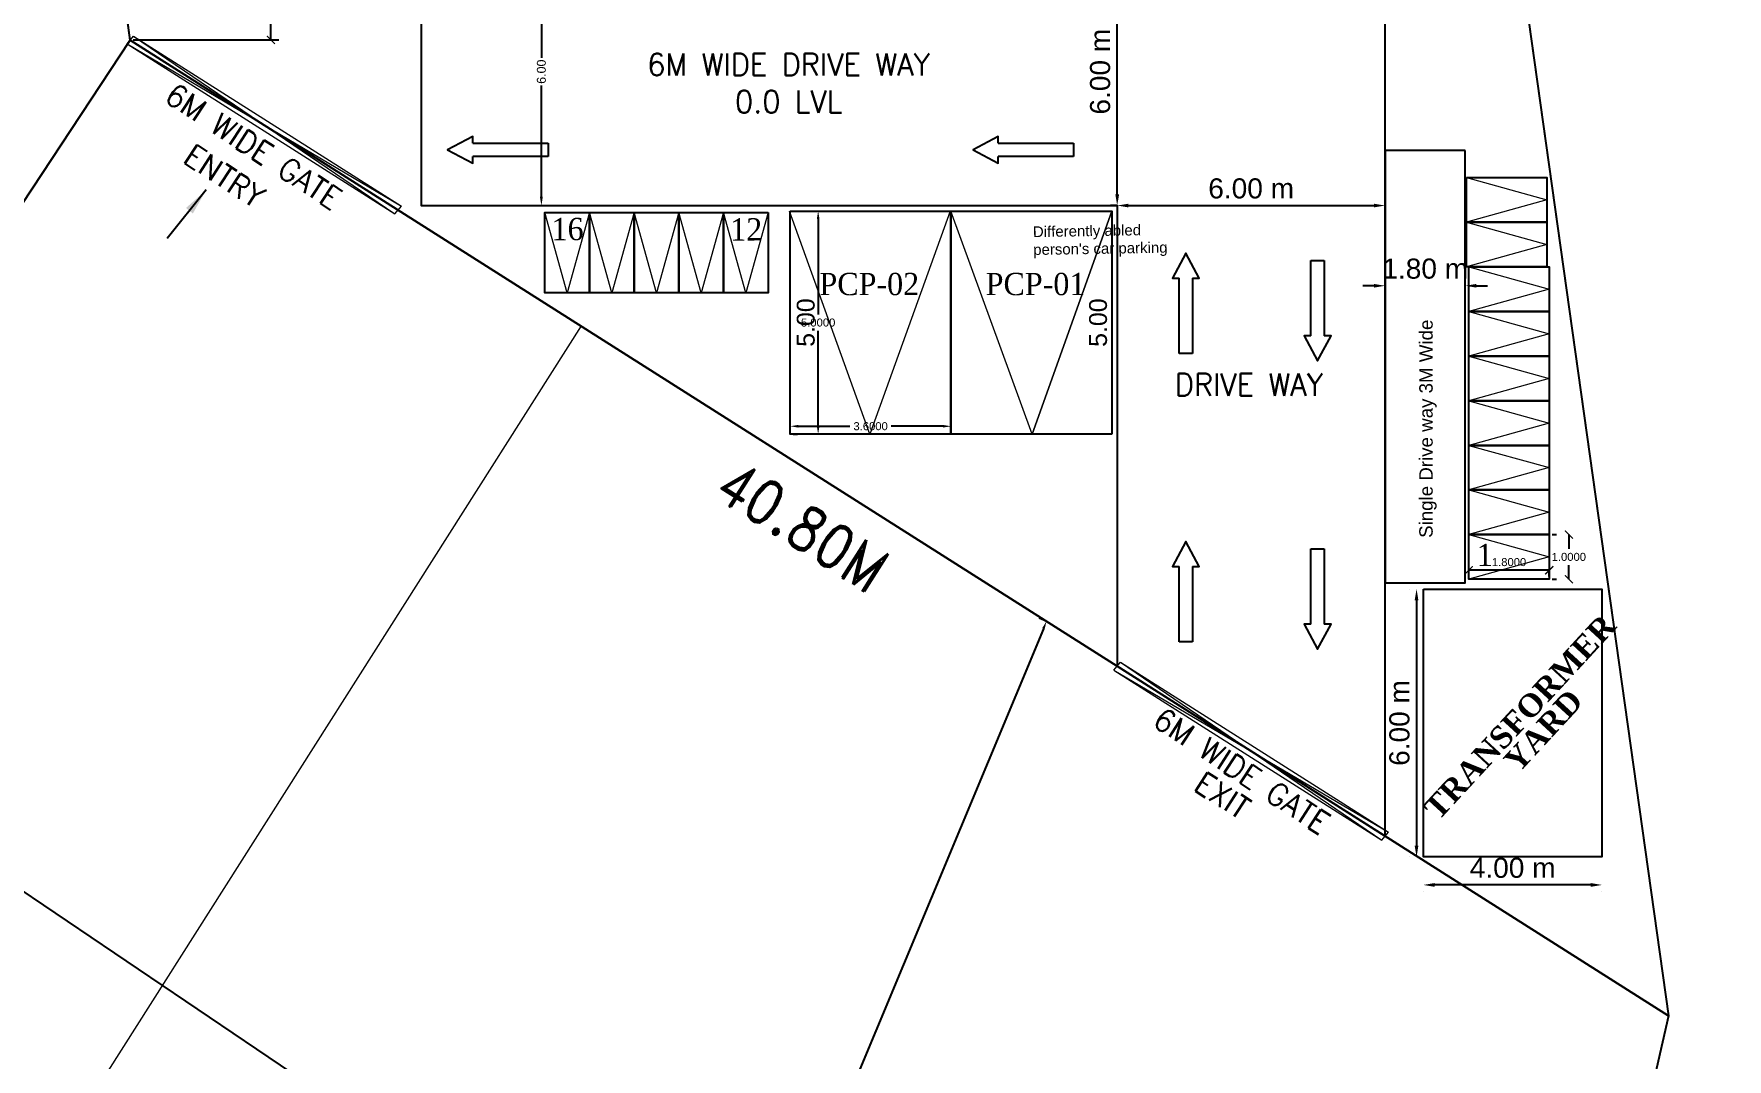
# Model space of a CAD drawing. Header units: metres. Extents: x -1561199 to -1560810, y 43748 to 43956.
# Drawn here: x -1561099.55 to -1561061.63, y 43799.35 to 43822.32 of the extents above; entities that cross this region are included whole.
import ezdxf

# ---------------------------------------------------------------- set-up
doc = ezdxf.new("R2010")
doc.units = ezdxf.units.M
doc.header["$LTSCALE"] = 750
doc.header["$MEASUREMENT"] = 0
doc.header["$PDMODE"] = 35
doc.header["$PDSIZE"] = 50
doc.linetypes.add('DOT2', pattern=[0.125, 0, -0.125])
doc.linetypes.add('PHANTOM2', pattern=[1.25, 0.625, -0.125, 0.125, -0.125, 0.125, -0.125])
doc.layers.get('0').update_dxf_attribs({"lineweight": 5, "plot": 0})
doc.layers.get('Defpoints').update_dxf_attribs({"lineweight": 0})
for name, color, linetype in [('BLK_1_LVL_0_FRONT_SETBACK', 2, 'Continuous'), ('DRIVEWAY', 6, 'Continuous'), ('ELECTRICAL_ROOM', 7, 'Continuous'), ('PLOT_BOUNDARY', 70, 'Continuous'), ('SURRENDER_ROAD_WIDTH', 2, 'Continuous')]:
    doc.layers.add(name, color=color, linetype=linetype)
for name, color, linetype, plot in [('DA_PARKING', 1, 'Continuous', False), ('DRIVE_WAY', 254, 'Continuous', False), ('PER_AISLE_WIDTH', 5, 'Continuous', False), ('ROAD_WIDTH', 1, 'Continuous', False), ('TWO_WHEELER_DRIVE_WAY', 6, 'Continuous', False), ('TWO_WHEELER_PARKING', 2, 'Continuous', False)]:
    doc.layers.add(name, color=color, linetype=linetype, plot=plot)
doc.layers.add('ED', color=30, linetype='Continuous', lineweight=0)
doc.layers.add('NOTIFIED_ROAD', color=183, linetype='Continuous', lineweight=13)
doc.styles.add('ARIAL', font='romand.shx', dxfattribs={"width": 0.85})
doc.styles.add('S', font='swiss.ttf')
doc.styles.get("Standard").update_dxf_attribs({"font": 'arial.ttf'})
doc.styles.add('style1', font='romans.shx', dxfattribs={"width": 0.95, "height": 200})
doc.styles.add('style4', font='BOOKOS.TTF', dxfattribs={"height": 300})
doc.dimstyles.new('100', dxfattribs={"dimscale": 100, "dimtxt": 0.002, "dimasz": 0.002, "dimexe": 0.001, "dimexo": 0.002, "dimgap": 0.0005, "dimtad": 0, "dimzin": 0, "dimdsep": 46, "dimtxsty": 'Standard', "dimcen": 0.001, "dimclrd": 256, "dimadec": 0, "dimazin": 0, "dimtfac": 1, "dimtofl": 0, "dimtmove": 1, "dimatfit": 3, "dimfxl": 0, "dimtolj": 1, "dimtzin": 0, "dimarcsym": 0})
doc.dimstyles.new('MEATERS', dxfattribs={"dimtxt": 1, "dimasz": 0.4, "dimexe": 0.4, "dimexo": 0.4, "dimgap": 0.09, "dimtad": 0, "dimzin": 0, "dimdsep": 46, "dimtxsty": 'ARIAL', "dimcen": 0.09, "dimse1": 1, "dimse2": 1, "dimsd1": 1, "dimsd2": 1, "dimclrd": 144, "dimclre": 144, "dimclrt": 256, "dimaunit": 1, "dimadec": 3, "dimazin": 0, "dimtfac": 1, "dimtofl": 0, "dimtmove": 1, "dimatfit": 2, "dimfxl": 0, "dimtolj": 1, "dimtzin": 0, "dimlwd": -1, "dimlwe": -1, "dimarcsym": 0})
doc.dimstyles.new('METRIC', dxfattribs={"dimtxt": 0.45, "dimasz": 0.25, "dimexe": 0.15, "dimexo": 0.15, "dimgap": 0.15, "dimtad": 1, "dimzin": 0, "dimdsep": 46, "dimtxsty": 'S', "dimcen": 0, "dimclrd": 1, "dimclre": 1, "dimclrt": 5, "dimadec": 0, "dimazin": 2, "dimtfac": 1, "dimtix": 1, "dimtofl": 0, "dimtmove": 1, "dimatfit": 0, "dimfxl": 0, "dimtolj": 1, "dimtzin": 0, "dimarcsym": 0})
doc.dimstyles.new('STANDARD$0', dxfattribs={"dimscale": 0, "dimtxt": 9, "dimasz": 2, "dimexe": 2, "dimexo": 1, "dimgap": 0.5, "dimtad": 1, "dimdec": 1, "dimzin": 0, "dimdsep": 46, "dimlunit": 4, "dimtxsty": 'Standard', "dimblk1": 'ARCHTICK', "dimblk2": 'ARCHTICK', "dimsah": 1, "dimcen": 0, "dimdle": 1.5, "dimclrd": 1, "dimclre": 1, "dimclrt": 4, "dimadec": 0, "dimazin": 0, "dimtfac": 0.3, "dimtdec": 1, "dimtix": 1, "dimtmove": 0, "dimatfit": 3, "dimldrblk": 'ARCHTICK', "dimfxl": 0, "dimfrac": 2, "dimtolj": 1, "dimtzin": 0, "dimarcsym": 0})

# ---------------------------------------------------------------- blocks, each defined once
blk = doc.blocks.new('*D202')
at = {"layer": 'Defpoints', "color": 0, "ltscale": 25}
for p in [(-1561070.703, 43855.593, -22.097), (-1561061.627, 43800.502), (-1561062.942, 43800.318, -381.372)]:
    blk.add_point(p, dxfattribs=at)
at = {"ltscale": 25, "insert": (-1561065.713, 43829.292), "char_height": 1, "attachment_point": 5, "rotation": 277.9924, "style": 'ARIAL'}
blk.add_mtext('\\A1;55.82M', dxfattribs=at)
blk = doc.blocks.new('*D279')
at = {"layer": 'Defpoints', "color": 0, "ltscale": 25}
for p in [(-1561097.386, 43822.186, -381.467), (-1561062.942, 43800.318, -381.372), (-1561063.427, 43799.553)]:
    blk.add_point(p, dxfattribs=at)
at = {"ltscale": 25, "insert": (-1561082.331, 43811.296), "char_height": 1, "attachment_point": 5, "rotation": 327.5894, "style": 'ARIAL'}
blk.add_mtext('\\A1;40.80M', dxfattribs=at)
blk = doc.blocks.new('*D280')
at = {"layer": 'Defpoints', "color": 0, "ltscale": 25}
for p in [(-1561099.077, 43834.639, -381.467), (-1561097.386, 43822.186, -381.467), (-1561098.767, 43821.998)]:
    blk.add_point(p, dxfattribs=at)
at = {"ltscale": 25, "insert": (-1561099.549, 43827.759), "char_height": 1, "attachment_point": 5, "rotation": 277.731, "style": 'ARIAL'}
blk.add_mtext('\\A1;12.57M', dxfattribs=at)
blk = doc.blocks.new('*D263')
at = {"layer": 'Defpoints', "color": 0}
for p in [(-1561076.87, 43809.16, -381.467), (-1561076.87, 43809.16), (-1561090.869, 43775.579, -381.467)]:
    blk.add_point(p, dxfattribs=at)
at = {"layer": 'NOTIFIED_ROAD', "color": 0, "lineweight": -2}
for p, q in [((-1561076.927, 43809.184), (-1561077.036, 43809.229)), ((-1561076.939, 43808.994), (-1561083.794, 43792.551)), ((-1561090.8, 43775.745), (-1561083.945, 43792.187)), ((-1561090.927, 43775.603), (-1561091.035, 43775.648))]:
    blk.add_line(p, q, dxfattribs=at)
at = {"layer": 'NOTIFIED_ROAD', "color": 0}
for points in [[(-1561076.967, 43809.005), (-1561076.911, 43808.982), (-1561076.87, 43809.16)], [(-1561090.828, 43775.756), (-1561090.772, 43775.733), (-1561090.869, 43775.579)]]:
    blk.add_solid(points, dxfattribs=at)
at = {"layer": 'NOTIFIED_ROAD', "color": 0, "insert": (-1561083.869, 43792.369), "char_height": 0.18, "attachment_point": 5}
blk.add_mtext('\\A1;36.3827', dxfattribs=at)
blk = doc.blocks.new('*D267')
at = {"layer": 'Defpoints', "color": 0}
for p in [(-1561068.43, 43809.882, -381.467), (-1561068.582, 43803.882), (-1561068.43, 43803.882, -381.467)]:
    blk.add_point(p, dxfattribs=at)
at = {"layer": 'ELECTRICAL_ROOM', "color": 1, "lineweight": -2}
for p, q in [((-1561068.732, 43809.882), (-1561068.732, 43809.882)), ((-1561068.582, 43809.632), (-1561068.582, 43804.132)), ((-1561068.732, 43803.882), (-1561068.732, 43803.882))]:
    blk.add_line(p, q, dxfattribs=at)
at = {"layer": 'ELECTRICAL_ROOM', "color": 1}
for points in [[(-1561068.624, 43809.632), (-1561068.541, 43809.632), (-1561068.582, 43809.882)], [(-1561068.624, 43804.132), (-1561068.541, 43804.132), (-1561068.582, 43803.882)]]:
    blk.add_solid(points, dxfattribs=at)
at = {"layer": 'ELECTRICAL_ROOM', "color": 5, "lineweight": -2, "insert": (-1561068.964, 43806.882), "char_height": 0.45, "attachment_point": 5, "rotation": 90, "style": 'S'}
blk.add_mtext('\\A1;6.00 m', dxfattribs=at)
blk = doc.blocks.new('*D268')
at = {"layer": 'Defpoints', "color": 0}
for p in [(-1561068.43, 43804.117, -381.467), (-1561064.43, 43804.117, -381.467), (-1561068.43, 43803.253)]:
    blk.add_point(p, dxfattribs=at)
at = {"layer": 'ELECTRICAL_ROOM', "color": 1, "lineweight": -2}
for p, q in [((-1561064.68, 43803.253), (-1561068.18, 43803.253)), ((-1561068.43, 43803.104), (-1561068.43, 43803.103)), ((-1561064.43, 43803.104), (-1561064.43, 43803.103))]:
    blk.add_line(p, q, dxfattribs=at)
at = {"layer": 'ELECTRICAL_ROOM', "color": 1}
for points in [[(-1561068.18, 43803.295), (-1561068.18, 43803.211), (-1561068.43, 43803.253)], [(-1561064.68, 43803.295), (-1561064.68, 43803.211), (-1561064.43, 43803.253)]]:
    blk.add_solid(points, dxfattribs=at)
at = {"layer": 'ELECTRICAL_ROOM', "color": 5, "lineweight": -2, "insert": (-1561066.43, 43803.634), "char_height": 0.45, "attachment_point": 5, "style": 'S'}
blk.add_mtext('\\A1;4.00 m', dxfattribs=at)
blk = doc.blocks.new('*U2')
for p, q in [((-200, -2249), (-200, 0)), ((-200, 0), (200, 0)), ((200, 0), (200, -2249))]:
    blk.add_line(p, q)
blk.add_lwpolyline([(-200, -2249), (-400, -2249), (0, -3000), (400, -2249), (200, -2249)])
blk = doc.blocks.new('*D259')
at = {"layer": 'Defpoints', "color": 0}
for p in [(-1561075.286, 43818.476, -381.467), (-1561069.286, 43818.476, -381.467), (-1561069.286, 43818.476)]:
    blk.add_point(p, dxfattribs=at)
at = {"layer": 'DRIVE_WAY', "color": 1, "lineweight": -2}
for p, q in [((-1561075.286, 43818.626), (-1561075.286, 43818.626)), ((-1561075.036, 43818.476), (-1561069.536, 43818.476)), ((-1561069.286, 43818.626), (-1561069.286, 43818.626))]:
    blk.add_line(p, q, dxfattribs=at)
at = {"layer": 'DRIVE_WAY', "color": 1}
for points in [[(-1561075.036, 43818.518), (-1561075.036, 43818.435), (-1561075.286, 43818.476)], [(-1561069.536, 43818.518), (-1561069.536, 43818.435), (-1561069.286, 43818.476)]]:
    blk.add_solid(points, dxfattribs=at)
at = {"layer": 'DRIVE_WAY', "color": 5, "lineweight": -2, "insert": (-1561072.286, 43818.858), "char_height": 0.45, "attachment_point": 5, "style": 'S'}
blk.add_mtext('\\A1;6.00 m', dxfattribs=at)
blk = doc.blocks.new('*D175')
at = {"layer": 'Defpoints', "color": 0}
for p in [(-1561075.286, 43824.476, -381.467), (-1561075.286, 43824.476), (-1561075.286, 43818.476)]:
    blk.add_point(p, dxfattribs=at)
at = {"layer": 'DRIVE_WAY', "color": 1, "lineweight": -2}
for p, q in [((-1561075.436, 43824.476), (-1561075.436, 43824.476)), ((-1561075.286, 43818.726), (-1561075.286, 43824.226)), ((-1561075.286, 43818.476), (-1561075.436, 43818.476))]:
    blk.add_line(p, q, dxfattribs=at)
at = {"layer": 'DRIVE_WAY', "color": 1}
for points in [[(-1561075.327, 43824.226), (-1561075.244, 43824.226), (-1561075.286, 43824.476)], [(-1561075.327, 43818.726), (-1561075.244, 43818.726), (-1561075.286, 43818.476)]]:
    blk.add_solid(points, dxfattribs=at)
at = {"layer": 'DRIVE_WAY', "color": 5, "lineweight": -2, "insert": (-1561075.667, 43821.476), "char_height": 0.45, "attachment_point": 5, "rotation": 90, "style": 'S'}
blk.add_mtext('\\A1;6.00 m', dxfattribs=at)
blk = doc.blocks.new('*D272')
at = {"layer": 'Defpoints', "color": 0}
for p in [(-1561079.008, 43813.531), (-1561082.608, 43813.354, -381.467), (-1561079.008, 43813.354, -381.467)]:
    blk.add_point(p, dxfattribs=at)
at = {"layer": 'ED', "color": 0, "linetype": 'DOT2', "lineweight": -2}
for p, q in [((-1561082.608, 43813.416), (-1561082.608, 43813.711)), ((-1561079.008, 43813.416), (-1561079.008, 43813.711))]:
    blk.add_line(p, q, dxfattribs=at)
at = {"layer": 'ED', "color": 0, "linetype": 'PHANTOM2', "lineweight": -2}
for p, q in [((-1561082.428, 43813.531), (-1561081.272, 43813.531)), ((-1561079.188, 43813.531), (-1561080.345, 43813.531))]:
    blk.add_line(p, q, dxfattribs=at)
at = {"layer": 'ED', "color": 0}
for points in [[(-1561082.428, 43813.561), (-1561082.428, 43813.501), (-1561082.608, 43813.531)], [(-1561079.188, 43813.561), (-1561079.188, 43813.501), (-1561079.008, 43813.531)]]:
    blk.add_solid(points, dxfattribs=at)
at = {"layer": 'ED', "color": 0, "insert": (-1561080.808, 43813.531), "char_height": 0.18, "attachment_point": 5}
blk.add_mtext('\\A1;3.6000', dxfattribs=at)
blk = doc.blocks.new('*D273')
at = {"layer": 'Defpoints', "color": 0}
for p in [(-1561082.608, 43818.354, -381.467), (-1561081.983, 43818.354), (-1561082.608, 43813.354, -381.467)]:
    blk.add_point(p, dxfattribs=at)
at = {"layer": 'ED', "color": 0, "linetype": 'DOT2', "lineweight": -2}
for p, q in [((-1561082.546, 43818.354), (-1561081.803, 43818.354)), ((-1561082.546, 43813.354), (-1561081.803, 43813.354))]:
    blk.add_line(p, q, dxfattribs=at)
at = {"layer": 'ED', "color": 0, "linetype": 'PHANTOM2', "lineweight": -2}
for p, q in [((-1561081.983, 43818.174), (-1561081.983, 43816.036)), ((-1561081.983, 43813.534), (-1561081.983, 43815.672))]:
    blk.add_line(p, q, dxfattribs=at)
at = {"layer": 'ED', "color": 0}
for points in [[(-1561082.013, 43818.174), (-1561081.953, 43818.174), (-1561081.983, 43818.354)], [(-1561082.013, 43813.534), (-1561081.953, 43813.534), (-1561081.983, 43813.354)]]:
    blk.add_solid(points, dxfattribs=at)
at = {"layer": 'ED', "color": 0, "insert": (-1561081.983, 43815.854), "char_height": 0.18, "attachment_point": 5}
blk.add_mtext('\\A1;5.0000', dxfattribs=at)
blk = doc.blocks.new('*D275')
at = {"layer": 'Defpoints', "color": 0}
for p in [(-1561088.382, 43824.476, -381.467), (-1561088.382, 43818.476, -381.467), (-1561088.181, 43818.476)]:
    blk.add_point(p, dxfattribs=at)
at = {"layer": 'DRIVE_WAY', "color": 0, "lineweight": -2}
for p, q in [((-1561088.182, 43824.476), (-1561088.081, 43824.476)), ((-1561088.182, 43818.476), (-1561088.081, 43818.476))]:
    blk.add_line(p, q, dxfattribs=at)
at = {"layer": 'DRIVE_WAY', "lineweight": -2}
for p, q in [((-1561088.181, 43824.276), (-1561088.181, 43821.786)), ((-1561088.181, 43818.676), (-1561088.181, 43821.166))]:
    blk.add_line(p, q, dxfattribs=at)
at = {"layer": 'DRIVE_WAY'}
for points in [[(-1561088.215, 43824.276), (-1561088.148, 43824.276), (-1561088.181, 43824.476)], [(-1561088.215, 43818.676), (-1561088.148, 43818.676), (-1561088.181, 43818.476)]]:
    blk.add_solid(points, dxfattribs=at)
at = {"layer": 'DRIVE_WAY', "color": 0, "insert": (-1561088.181, 43821.476), "char_height": 0.2, "attachment_point": 5, "rotation": 90}
blk.add_mtext('\\A1;6.00', dxfattribs=at)
blk = doc.blocks.new('_ArchTick')
at = {"color": 0, "linetype": 'ByBlock', "const_width": 0.15}
blk.add_lwpolyline([(-0.5, -0.5), (0.5, 0.5)], dxfattribs=at)
blk = doc.blocks.new('*D291')
at = {"layer": 'Defpoints', "color": 0}
for p in [(-1561095.756, 43832.476, -781.493), (-1561097.386, 43822.186, -781.493), (-1561094.239, 43822.186)]:
    blk.add_point(p, dxfattribs=at)
at = {"layer": 'ED', "color": 0, "lineweight": -2}
for p, q in [((-1561095.693, 43832.476), (-1561094.059, 43832.476)), ((-1561094.239, 43832.476), (-1561094.239, 43827.513)), ((-1561094.239, 43822.186), (-1561094.239, 43827.149)), ((-1561097.324, 43822.186), (-1561094.059, 43822.186))]:
    blk.add_line(p, q, dxfattribs=at)
at = {"layer": 'ED', "color": 0, "lineweight": -2, "xscale": 0.18, "yscale": 0.18, "zscale": 0.18}
for p, rotation in [((-1561094.239, 43832.476), 90), ((-1561094.239, 43822.186), 270)]:
    blk.add_blockref('_ArchTick', p, dxfattribs=dict(at, rotation=rotation))
at = {"layer": 'ED', "color": 0, "insert": (-1561094.239, 43827.331), "char_height": 0.18, "attachment_point": 5}
blk.add_mtext('\\A1;10.2908', dxfattribs=at)
blk = doc.blocks.new('*D396')
at = {"layer": 'Defpoints', "color": 0}
for p in [(-1561069.286, 43816.86, -381.467), (-1561067.491, 43816.86, -381.467), (-1561069.286, 43816.679)]:
    blk.add_point(p, dxfattribs=at)
at = {"layer": 'TWO_WHEELER_DRIVE_WAY', "color": 1, "lineweight": -2}
for p, q in [((-1561069.536, 43816.679), (-1561069.786, 43816.679)), ((-1561069.286, 43816.529), (-1561069.286, 43816.529)), ((-1561067.491, 43816.529), (-1561067.491, 43816.529)), ((-1561067.241, 43816.679), (-1561066.991, 43816.679))]:
    blk.add_line(p, q, dxfattribs=at)
at = {"layer": 'TWO_WHEELER_DRIVE_WAY', "color": 1}
for points in [[(-1561069.536, 43816.72), (-1561069.536, 43816.637), (-1561069.286, 43816.679)], [(-1561067.241, 43816.72), (-1561067.241, 43816.637), (-1561067.491, 43816.679)]]:
    blk.add_solid(points, dxfattribs=at)
at = {"layer": 'TWO_WHEELER_DRIVE_WAY', "color": 5, "lineweight": -3, "insert": (-1561068.388, 43817.06), "char_height": 0.45, "attachment_point": 5, "style": 'S'}
blk.add_mtext('\\A1;1.80 m', dxfattribs=at)
blk = doc.blocks.new('*D397')
at = {"layer": 'Defpoints', "color": 0}
for p in [(-1561067.411, 43810.304), (-1561067.411, 43810.103, -381.467), (-1561065.611, 43810.103, -381.467)]:
    blk.add_point(p, dxfattribs=at)
at = {"layer": 'ED', "color": 0, "linetype": 'DOT2', "lineweight": -2}
for p, q in [((-1561067.411, 43810.166), (-1561067.411, 43810.484)), ((-1561065.611, 43810.166), (-1561065.611, 43810.484))]:
    blk.add_line(p, q, dxfattribs=at)
at = {"layer": 'ED', "color": 0, "linetype": 'PHANTOM2', "lineweight": -2}
blk.add_line((-1561065.611, 43810.304), (-1561067.411, 43810.304), dxfattribs=at)
at = {"layer": 'ED', "color": 0, "lineweight": -2, "xscale": 0.18, "yscale": 0.18, "zscale": 0.18, "rotation": 180}
blk.add_blockref('_ArchTick', (-1561067.411, 43810.304), dxfattribs=at)
at = {"layer": 'ED', "color": 0, "lineweight": -2, "xscale": 0.18, "yscale": 0.18, "zscale": 0.18}
blk.add_blockref('_ArchTick', (-1561065.611, 43810.304), dxfattribs=at)
at = {"layer": 'ED', "color": 0, "insert": (-1561066.511, 43810.486), "char_height": 0.18, "attachment_point": 5}
blk.add_mtext('\\A1;1.8000', dxfattribs=at)
blk = doc.blocks.new('*D398')
at = {"layer": 'Defpoints', "color": 0}
for p in [(-1561065.611, 43811.103, -381.467), (-1561065.172, 43811.103), (-1561065.611, 43810.103, -381.467)]:
    blk.add_point(p, dxfattribs=at)
at = {"layer": 'ED', "color": 0, "linetype": 'DOT2', "lineweight": -2}
for p, q in [((-1561065.548, 43811.103), (-1561064.992, 43811.103)), ((-1561065.548, 43810.103), (-1561064.992, 43810.103))]:
    blk.add_line(p, q, dxfattribs=at)
at = {"layer": 'ED', "color": 0, "linetype": 'PHANTOM2', "lineweight": -2}
for p, q in [((-1561065.172, 43811.103), (-1561065.172, 43810.785)), ((-1561065.172, 43810.103), (-1561065.172, 43810.421))]:
    blk.add_line(p, q, dxfattribs=at)
at = {"layer": 'ED', "color": 0, "lineweight": -2, "xscale": 0.18, "yscale": 0.18, "zscale": 0.18}
for p, rotation in [((-1561065.172, 43811.103), 90), ((-1561065.172, 43810.103), 270)]:
    blk.add_blockref('_ArchTick', p, dxfattribs=dict(at, rotation=rotation))
at = {"layer": 'ED', "color": 0, "insert": (-1561065.172, 43810.603), "char_height": 0.18, "attachment_point": 5}
blk.add_mtext('\\A1;1.0000', dxfattribs=at)

msp = doc.modelspace()

# ---------------------------------------------------------------- linework, layer by layer
at = {"color": 0}
for p, q in [((-1561069.28577, 43841.15448, -381.46736), (-1561069.28577, 43804.34518, -381.46736)), ((-1561099.07698, 43834.63875, -381.46736), (-1561097.3864, 43822.18566, -381.46736)), ((-1561097.45987, 43822.09719, -381.46736), (-1561091.31293, 43818.46486, -381.46736)), ((-1561097.31293, 43822.27413, -381.46736), (-1561091.45987, 43818.28792, -381.46736)), ((-1561091.45987, 43818.28792, -381.46736), (-1561091.31293, 43818.46486, -381.46736)), ((-1561077.19165, 43813.35391, -381.46736), (-1561079.00833, 43818.35391, -381.46736)), ((-1561075.35924, 43808.06598, -381.46736), (-1561069.2123, 43804.43365, -381.46736)), ((-1561075.2123, 43808.24292, -381.46736), (-1561069.35924, 43804.25671, -381.46736)), ((-1561069.35924, 43804.25671, -381.46736), (-1561069.2123, 43804.43365, -381.46736))]:
    msp.add_line(p, q, dxfattribs=at)
at = {"color": 0, "elevation": -381.46736}
for points in [[(-1561069.28577, 43804.34518), (-1561062.94185, 43800.31757), (-1561070.70287, 43855.59349)], [(-1561097.45987, 43822.09719), (-1561097.31293, 43822.27413)], [(-1561097.45987, 43822.09719), (-1561091.45987, 43818.28792)], [(-1561097.31293, 43822.27413), (-1561091.31293, 43818.46486)], [(-1561067.4641, 43819.10307), (-1561065.6641, 43818.60307)], [(-1561087.60213, 43816.51749), (-1561088.10213, 43818.31749)], [(-1561087.10213, 43818.31749), (-1561087.60213, 43816.51749)], [(-1561086.60213, 43816.51749), (-1561087.10213, 43818.31749)], [(-1561086.10213, 43818.31749), (-1561086.60213, 43816.51749)], [(-1561085.60213, 43816.51749), (-1561086.10213, 43818.31749)], [(-1561085.10213, 43818.31749), (-1561085.60213, 43816.51749)], [(-1561084.60213, 43816.51749), (-1561085.10213, 43818.31749)], [(-1561084.10213, 43818.31749), (-1561084.60213, 43816.51749)], [(-1561083.60213, 43816.51749), (-1561084.10213, 43818.31749)], [(-1561083.10213, 43818.31749), (-1561083.60213, 43816.51749)], [(-1561079.025, 43818.35391), (-1561080.825, 43813.35391), (-1561082.625, 43818.35391)], [(-1561077.19165, 43813.35391), (-1561075.40833, 43818.35391), (-1561077.19165, 43813.35391)], [(-1561065.6641, 43818.60307), (-1561067.4641, 43818.10307)], [(-1561067.4641, 43818.10307), (-1561065.6641, 43817.60307)], [(-1561065.6641, 43817.60307), (-1561067.4641, 43817.10307)], [(-1561067.41077, 43817.10307), (-1561065.61077, 43816.60307)], [(-1561065.61077, 43816.60307), (-1561067.41077, 43816.10307)], [(-1561067.41077, 43816.10307), (-1561065.61077, 43815.60307)], [(-1561065.61077, 43815.60307), (-1561067.41077, 43815.10307)], [(-1561067.41077, 43815.10307), (-1561065.61077, 43814.60307)], [(-1561065.61077, 43814.60307), (-1561067.41077, 43814.10307)], [(-1561067.41077, 43814.10307), (-1561065.61077, 43813.60307)], [(-1561065.61077, 43813.60307), (-1561067.41077, 43813.10307)], [(-1561067.41077, 43813.10307), (-1561065.61077, 43812.60307)], [(-1561065.61077, 43812.60307), (-1561067.41077, 43812.10307)], [(-1561067.41077, 43812.10307), (-1561065.61077, 43811.60307)], [(-1561065.61077, 43811.60307), (-1561067.41077, 43811.10307)], [(-1561067.41077, 43811.10307), (-1561065.61077, 43810.60307)], [(-1561065.61077, 43810.60307), (-1561067.41077, 43810.10307)], [(-1561075.35924, 43808.06598), (-1561075.2123, 43808.24292)], [(-1561075.35924, 43808.06598), (-1561069.35924, 43804.25671)], [(-1561075.2123, 43808.24292), (-1561069.2123, 43804.43365)]]:
    msp.add_lwpolyline(points, dxfattribs=at)
at = {"layer": 'BLK_1_LVL_0_FRONT_SETBACK', "elevation": -381.46736}
msp.add_lwpolyline([(-1561072.28562, 43832.47645), (-1561067.45714, 43832.47655), (-1561062.94185, 43800.31757), (-1561097.3864, 43822.18566), (-1561098.78338, 43832.47645), (-1561095.75555, 43832.47645)], close=True, dxfattribs=at)
at = {"layer": 'DA_PARKING', "linetype": 'Continuous', "elevation": -381.46736}
for points in [[(-1561082.60833, 43818.35391), (-1561079.00833, 43818.35391), (-1561079.00833, 43813.35391), (-1561082.60833, 43813.35391)], [(-1561075.40833, 43813.35391), (-1561079.00833, 43813.35391), (-1561079.00833, 43818.35391), (-1561075.40833, 43818.35391)]]:
    msp.add_lwpolyline(points, close=True, dxfattribs=at)
at = {"layer": 'DRIVE_WAY', "color": 255, "elevation": -381.46736}
msp.add_lwpolyline([(-1561075.28577, 43808.15445), (-1561069.28577, 43804.34518), (-1561069.28577, 43824.47645), (-1561090.87002, 43824.47645), (-1561090.87002, 43824.15016), (-1561090.87002, 43820.98427), (-1561090.87002, 43819.17047), (-1561090.87002, 43818.47645), (-1561075.28577, 43818.47645), (-1561075.28577, 43808.15445)], close=True, dxfattribs=at)
at = {"layer": 'ELECTRICAL_ROOM', "color": 7, "lineweight": -2, "elevation": -381.46736}
msp.add_lwpolyline([(-1561068.4298, 43809.88152), (-1561064.4298, 43809.88152), (-1561064.4298, 43803.88152), (-1561068.4298, 43803.88152)], close=True, dxfattribs=at)
at = {"layer": 'NOTIFIED_ROAD', "color": 2, "linetype": 'Continuous'}
msp.add_line((-1561087.29333, 43815.77779, -381.37182), (-1561106.01562, 43786.28821, -381.46736), dxfattribs=at)
at = {"layer": 'PER_AISLE_WIDTH', "color": 5, "elevation": -381.46736}
msp.add_lwpolyline([(-1561075.28577, 43808.15445), (-1561069.28577, 43804.34518), (-1561069.28577, 43824.47645), (-1561090.87002, 43824.47645), (-1561090.87002, 43824.07023), (-1561090.87002, 43818.84962), (-1561090.87002, 43818.60065), (-1561090.87002, 43818.47645), (-1561075.28577, 43818.47645), (-1561075.28577, 43808.15445)], close=True, dxfattribs=at)
at = {"layer": 'PLOT_BOUNDARY', "color": 70, "elevation": -381.46736}
msp.add_lwpolyline([(-1561073.06619, 43914.14275), (-1561067.86427, 43904.90695), (-1561070.70287, 43855.59349), (-1561062.94185, 43800.31757), (-1561097.3864, 43822.18566), (-1561099.07698, 43834.63875), (-1561098.06831, 43882.22806), (-1561101.92844, 43906.72581)], close=True, dxfattribs=at)
at = {"layer": 'ROAD_WIDTH', "color": 2, "lineweight": -2, "elevation": -381.46736}
msp.add_lwpolyline([(-1561062.94185, 43800.31757), (-1561071.66714, 43762.00147), (-1561116.2696, 43793.53848), (-1561097.3864, 43822.18566)], close=True, dxfattribs=at)
at = {"layer": 'SURRENDER_ROAD_WIDTH'}
msp.add_line((-1561106.828, 43807.86207, -381.37182), (-1561067.3045, 43781.15952, -381.37182), dxfattribs=at)
at = {"layer": 'SURRENDER_ROAD_WIDTH', "elevation": -381.37182}
msp.add_lwpolyline([(-1561062.94185, 43800.31757), (-1561071.66714, 43762.00147), (-1561116.2696, 43793.53848), (-1561097.3864, 43822.18566)], close=True, dxfattribs=at)
at = {"layer": 'TWO_WHEELER_DRIVE_WAY', "color": 6, "elevation": -381.46736}
msp.add_lwpolyline([(-1561067.49071, 43819.70795), (-1561069.28577, 43819.70795), (-1561069.28577, 43810.02376), (-1561067.49071, 43810.02376)], close=True, dxfattribs=at)
at = {"layer": 'TWO_WHEELER_PARKING', "color": 2, "linetype": 'Continuous', "elevation": -381.46736}
for points in [[(-1561067.4641, 43819.10307), (-1561065.6641, 43819.10307), (-1561065.6641, 43818.10307), (-1561067.4641, 43818.10307), (-1561067.4641, 43819.10307)], [(-1561087.10213, 43818.31749), (-1561087.10213, 43816.51749), (-1561088.10213, 43816.51749), (-1561088.10213, 43818.31749), (-1561087.10213, 43818.31749)], [(-1561086.10213, 43818.31749), (-1561086.10213, 43816.51749), (-1561087.10213, 43816.51749), (-1561087.10213, 43818.31749), (-1561086.10213, 43818.31749)], [(-1561085.10213, 43818.31749), (-1561085.10213, 43816.51749), (-1561086.10213, 43816.51749), (-1561086.10213, 43818.31749), (-1561085.10213, 43818.31749)], [(-1561084.10213, 43818.31749), (-1561084.10213, 43816.51749), (-1561085.10213, 43816.51749), (-1561085.10213, 43818.31749), (-1561084.10213, 43818.31749)], [(-1561083.10213, 43818.31749), (-1561083.10213, 43816.51749), (-1561084.10213, 43816.51749), (-1561084.10213, 43818.31749), (-1561083.10213, 43818.31749)], [(-1561067.4641, 43818.10307), (-1561065.6641, 43818.10307), (-1561065.6641, 43817.10307), (-1561067.4641, 43817.10307), (-1561067.4641, 43818.10307)], [(-1561067.41077, 43817.10307), (-1561065.61077, 43817.10307), (-1561065.61077, 43816.10307), (-1561067.41077, 43816.10307), (-1561067.41077, 43817.10307)], [(-1561067.41077, 43816.10307), (-1561065.61077, 43816.10307), (-1561065.61077, 43815.10307), (-1561067.41077, 43815.10307), (-1561067.41077, 43816.10307)], [(-1561067.41077, 43815.10307), (-1561065.61077, 43815.10307), (-1561065.61077, 43814.10307), (-1561067.41077, 43814.10307), (-1561067.41077, 43815.10307)], [(-1561067.41077, 43814.10307), (-1561065.61077, 43814.10307), (-1561065.61077, 43813.10307), (-1561067.41077, 43813.10307), (-1561067.41077, 43814.10307)], [(-1561067.41077, 43813.10307), (-1561065.61077, 43813.10307), (-1561065.61077, 43812.10307), (-1561067.41077, 43812.10307), (-1561067.41077, 43813.10307)], [(-1561067.41077, 43812.10307), (-1561065.61077, 43812.10307), (-1561065.61077, 43811.10307), (-1561067.41077, 43811.10307), (-1561067.41077, 43812.10307)], [(-1561067.41077, 43811.10307), (-1561065.61077, 43811.10307), (-1561065.61077, 43810.10307), (-1561067.41077, 43810.10307), (-1561067.41077, 43811.10307)]]:
    msp.add_lwpolyline(points, dxfattribs=at)

# ---------------------------------------------------------------- block references
at = {"layer": 'DRIVEWAY', "xscale": 0.00075, "yscale": 0.00075, "zscale": 0.00075}
for p, rotation in [((-1561088.03158, 43819.72359, -381.46736), 270), ((-1561076.26266, 43819.72359, -381.46736), 270), ((-1561073.74819, 43815.16147, -381.46736), 180.0000000000927), ((-1561073.74819, 43808.70148, -381.46736), 180.0000000000927)]:
    msp.add_blockref('*U2', p, dxfattribs=dict(at, rotation=rotation))
for p in [(-1561070.79813, 43817.24596, -381.46736), (-1561070.79813, 43810.78598, -381.46736)]:
    msp.add_blockref('*U2', p, dxfattribs=at)

# ---------------------------------------------------------------- texts
at = {"color": 0, "char_height": 0.5, "attachment_point": 8, "style": 'style1'}
for s, insert in [('6M WIDE DRIVE WAY\\P0.0 LVL', (-1561082.64359, 43820.55342, -12.81788)), ('{\\fBookman Old Style|b0|i0|c0|p18;PCP-02}', (-1561080.83741, 43816.46092, -381.46736)), ('{\\fBookman Old Style|b0|i0|c0|p18;PCP-01}', (-1561077.11493, 43816.46092, -381.46736)), ('DRIVE WAY', (-1561072.33372, 43814.21514, 381.46736))]:
    msp.add_mtext(s, dxfattribs=dict(at, insert=insert))
for s, insert, rotation in [('6M WIDE GATE', (-1561094.76339, 43819.59033), 326.772896), ('ENTRY', (-1561095.41435, 43818.92476), 326.772896), ('{\\fBookman Old Style|b0|i0|c0|p18;16}', (-1561087.59351, 43817.69241, -762.93472), 0.256573), ('{\\fBookman Old Style|b0|i0|c0|p18;12}', (-1561083.59351, 43817.69241, -762.93472), 0.256573), ('{\\fBookman Old Style|b0|i0|c0|p18;1}', (-1561067.05395, 43810.39844, -762.93472), 0.256573), ('6M WIDE GATE', (-1561072.63563, 43805.59902), 326.772896), ('EXIT', (-1561073.06679, 43805.04753), 326.772896)]:
    msp.add_mtext(s, dxfattribs=dict(at, insert=insert, rotation=rotation))
at = {"color": 0, "insert": (-1561077.17625, 43818.00819, -381.46736), "char_height": 0.24, "attachment_point": 1, "rotation": 1.006049}
msp.add_mtext("Differently abled \\Pperson's car parking", dxfattribs=at)
at = {"color": 0, "lineweight": -2, "char_height": 0.4, "attachment_point": 5, "rotation": 90}
for insert in [(-1561082.25901, 43815.85391, -381.46736), (-1561075.71249, 43815.8527, -381.46736)]:
    msp.add_mtext('5.00', dxfattribs=dict(at, insert=insert))
at = {"color": 1, "lineweight": 30, "insert": (-1561068.52129, 43811.03008), "char_height": 0.3, "attachment_point": 1, "rotation": 90}
msp.add_mtext_dynamic_manual_height_columns('\\pt0;Single Drive way 3M Wide', width=5.4480416, gutter_width=1, heights=[0.92155], dxfattribs=at)
at = {"color": 0, "char_height": 0.5, "width": 2179.1921386, "attachment_point": 1, "rotation": 47.311868, "style": 'style4'}
for s, insert in [('{\\fTimes New Roman|b1|i0|c0|p18;TRANSFORMER }', (-1561068.46106, 43805.01443, -381.46736)), ('{\\fTimes New Roman|b1|i0|c0|p18;YARD}', (-1561066.66725, 43806.0784, -381.46736))]:
    msp.add_mtext(s, dxfattribs=dict(at, insert=insert))

# ---------------------------------------------------------------- dimensions: what is measured, and where the dimension line sits
at = {"color": 0, "ltscale": 25}
for base, p1, p2, angle, picture, middle in [((-1561061.62705, 43800.50217), (-1561070.70287, 43855.59349, -22.0971), (-1561062.94185, 43800.31757, -381.37182), 277.992369, '*D202', (-1561065.71312, 43829.29177)), ((-1561098.76669, 43821.99828), (-1561099.07698, 43834.63875, -381.46736), (-1561097.3864, 43822.18566, -381.46736), 277.731008, '*D280', (-1561099.54875, 43827.75902)), ((-1561063.42717, 43799.55315), (-1561097.3864, 43822.18566, -381.46736), (-1561062.94185, 43800.31757, -381.37182), 327.58942, '*D279', (-1561082.33101, 43811.29635))]:
    dim = msp.add_linear_dim(base=base, p1=p1, p2=p2, angle=angle, dimstyle='MEATERS', override={"dimpost": 'M'}, dxfattribs=at)
    dim.commit()
    dim.dimension.update_dxf_attribs({"geometry": picture, "text_midpoint": middle, "dimtype": 161})
at = {"layer": 'DRIVE_WAY', "color": 1}
dim = msp.add_aligned_dim(p1=(-1561088.38179, 43824.47645, -381.46736), p2=(-1561088.38179, 43818.47645, -381.46736), distance=0.20034, dimstyle='100', dxfattribs=at)
dim.commit()
dim.dimension.update_dxf_attribs({"geometry": '*D275', "text_midpoint": (-1561088.18145, 43821.47645)})
at = {"layer": 'DRIVE_WAY', "color": 254, "lineweight": -2}
for p1, p2, picture, middle in [((-1561075.28577, 43818.47645), (-1561075.28577, 43824.47645, -381.46736), '*D175', (-1561075.66703, 43821.47645)), ((-1561075.28577, 43818.47645, -381.46736), (-1561069.28577, 43818.47645, -381.46736), '*D259', (-1561072.28577, 43818.85771))]:
    dim = msp.add_aligned_dim(p1=p1, p2=p2, distance=0, dimstyle='METRIC', override={"dimpost": ' m', "dimfxl": 0.25}, dxfattribs=at)
    dim.commit()
    dim.dimension.update_dxf_attribs({"geometry": picture, "text_midpoint": middle})
at = {"layer": 'ED'}
for base, p1, p2, override, picture, middle in [((-1561094.23946, 43822.18566, -359.37026), (-1561095.75556, 43832.47645, -1140.86342), (-1561097.3864, 43822.18566, -1140.86342), {"dimscale": 1, "dimtxt": 0.18, "dimasz": 0.18, "dimexe": 0.18, "dimexo": 0.0625, "dimgap": 0.09, "dimtih": 1, "dimtoh": 1, "dimdec": 4, "dimlunit": 2, "dimblk": 'ArchTick', "dimsah": 0, "dimcen": 0.09, "dimdle": 0, "dimclrd": 0, "dimclre": 0, "dimclrt": 0, "dimtfac": 1, "dimtdec": 4, "dimtix": 0, "dimtofl": 0, "dimtmove": 1, "dimfxl": 5, "dimfrac": 0}, '*D291', (-1561094.23946, 43827.33106, -359.37026)), ((-1561065.17207, 43811.10307), (-1561065.61077, 43810.10307, -381.46736), (-1561065.61077, 43811.10307, -381.46736), {"dimscale": 1, "dimtxt": 0.18, "dimasz": 0.18, "dimexe": 0.18, "dimexo": 0.0625, "dimgap": 0.09, "dimtih": 1, "dimtoh": 1, "dimdec": 4, "dimlunit": 2, "dimblk": 'ArchTick', "dimsah": 0, "dimcen": 0.09, "dimdle": 0, "dimclrd": 0, "dimclre": 0, "dimclrt": 0, "dimtfac": 1, "dimtdec": 4, "dimtix": 0, "dimtofl": 0, "dimfxl": 0, "dimfrac": 0, "dimarcsym": 2}, '*D398', (-1561065.17207, 43810.60307))]:
    dim = msp.add_linear_dim(base=base, p1=p1, p2=p2, angle=90, dimstyle='STANDARD$0', override=override, dxfattribs=at)
    dim.commit()
    dim.dimension.update_dxf_attribs({"geometry": picture, "text_midpoint": middle})
for p2, distance, picture, middle in [((-1561082.60833, 43818.35391, -381.46736), -0.6257, '*D273', (-1561081.98263, 43815.85391)), ((-1561079.00833, 43813.35391, -381.46736), 0.17754, '*D272', (-1561080.80833, 43813.53146))]:
    dim = msp.add_aligned_dim(p1=(-1561082.60833, 43813.35391, -381.46736), p2=p2, distance=distance, dimstyle='STANDARD$0', override={"dimscale": 1, "dimtxt": 0.18, "dimasz": 0.18, "dimexe": 0.18, "dimexo": 0.0625, "dimgap": 0.09, "dimtad": 0, "dimtih": 1, "dimtoh": 1, "dimdec": 4, "dimlunit": 2, "dimsah": 0, "dimcen": 0.09, "dimdle": 0, "dimclrd": 0, "dimclre": 0, "dimclrt": 0, "dimtfac": 1, "dimtdec": 4, "dimtix": 0, "dimtofl": 0, "dimfxl": 0, "dimfrac": 0, "dimarcsym": 2}, dxfattribs=at)
    dim.commit()
    dim.dimension.update_dxf_attribs({"geometry": picture, "text_midpoint": middle})
dim = msp.add_linear_dim(base=(-1561067.41077, 43810.30361), p1=(-1561065.61077, 43810.10307, -381.46736), p2=(-1561067.41077, 43810.10307, -381.46736), dimstyle='STANDARD$0', override={"dimscale": 1, "dimtxt": 0.18, "dimasz": 0.18, "dimexe": 0.18, "dimexo": 0.0625, "dimgap": 0.09, "dimtih": 1, "dimtoh": 1, "dimdec": 4, "dimlunit": 2, "dimblk": 'ArchTick', "dimsah": 0, "dimcen": 0.09, "dimdle": 0, "dimclrd": 0, "dimclre": 0, "dimclrt": 0, "dimtfac": 1, "dimtdec": 4, "dimtix": 0, "dimtofl": 0, "dimfxl": 0, "dimfrac": 0, "dimarcsym": 2}, dxfattribs=at)
dim.commit()
dim.dimension.update_dxf_attribs({"geometry": '*D397', "text_midpoint": (-1561066.51077, 43810.48551)})
at = {"layer": 'ELECTRICAL_ROOM', "color": 7, "lineweight": -2}
for p1, p2, distance, picture, middle in [((-1561068.4298, 43809.88152, -381.46736), (-1561068.4298, 43803.88152, -381.46736), -0.15262, '*D267', (-1561068.96368, 43806.88152)), ((-1561064.4298, 43804.11656, -381.46736), (-1561068.4298, 43804.11656, -381.46736), 0.86367, '*D268', (-1561066.4298, 43803.63415))]:
    dim = msp.add_aligned_dim(p1=p1, p2=p2, distance=distance, dimstyle='METRIC', override={"dimpost": ' m', "dimfxl": 0.25}, dxfattribs=at)
    dim.commit()
    dim.dimension.update_dxf_attribs({"geometry": picture, "text_midpoint": middle})
at = {"layer": 'NOTIFIED_ROAD', "color": 1}
dim = msp.add_aligned_dim(p1=(-1561090.86915, 43775.57861, -381.46736), p2=(-1561076.86969, 43809.16005, -381.46736), distance=0, dimstyle='STANDARD$0', override={"dimscale": 1, "dimtxt": 0.18, "dimasz": 0.18, "dimexe": 0.18, "dimexo": 0.0625, "dimgap": 0.09, "dimtad": 0, "dimtih": 1, "dimtoh": 1, "dimdec": 4, "dimlunit": 2, "dimsah": 0, "dimcen": 0.09, "dimdle": 0, "dimclrd": 0, "dimclre": 0, "dimclrt": 0, "dimtfac": 1, "dimtdec": 4, "dimtix": 0, "dimtofl": 0, "dimfrac": 0}, dxfattribs=at)
dim.commit()
dim.dimension.update_dxf_attribs({"geometry": '*D263', "text_midpoint": (-1561083.86942, 43792.36933)})
at = {"layer": 'TWO_WHEELER_DRIVE_WAY', "lineweight": -3}
dim = msp.add_linear_dim(base=(-1561069.28577, 43816.6788), p1=(-1561067.49071, 43816.86008, -381.46736), p2=(-1561069.28577, 43816.86008, -381.46736), dimstyle='METRIC', override={"dimpost": ' m', "dimfxl": 0.25}, dxfattribs=at)
dim.commit()
dim.dimension.update_dxf_attribs({"geometry": '*D396', "text_midpoint": (-1561068.38824, 43817.06006)})

# ---------------------------------------------------------------- leaders
at = {"color": 0}
msp.add_leader([(-1561095.68544, 43818.82656), (-1561096.56509, 43817.74045)], dimstyle='METRIC', override={"dimasz": 0.6, "dimgap": 0.15, "dimtad": 0}, dxfattribs=at)

doc.saveas('drawing.dxf')
